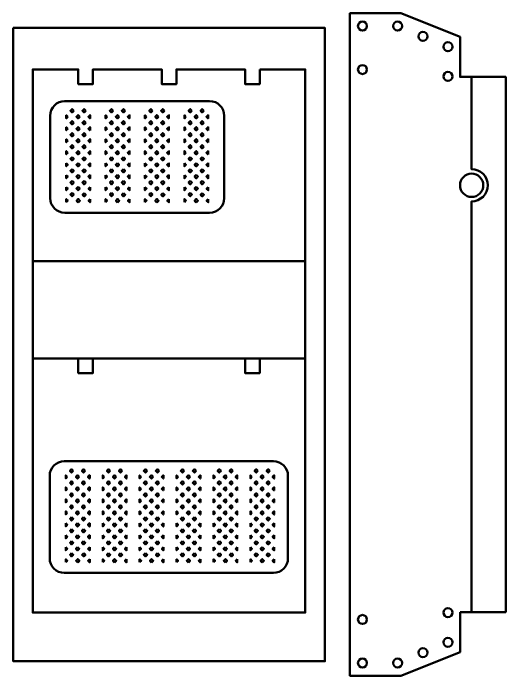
# Model space of a CAD drawing. Header units: inches. Extents: x 247 to 2765, y -1897 to -1110.
# Drawn here: x 1309.1 to 1410.2, y -1726.5 to -1590.4 of the extents above; entities that cross this region are included whole.
import ezdxf

# ---------------------------------------------------------------- set-up
doc = ezdxf.new("R2010")
doc.units = ezdxf.units.IN
doc.header["$MEASUREMENT"] = 0
doc.layers.add('Layer 1', color=7, linetype='Continuous')

# ---------------------------------------------------------------- blocks, each defined once
blk = doc.blocks.new('block 165')
at = {"layer": 'Layer 1', "color": 240, "lineweight": 50, "true_color": 0xec2227}
for points in [[(1380.81, -1592.06), (1381.33, -1592.06), (1381.74, -1592.47), (1381.74, -1592.98), (1381.74, -1593.49), (1381.33, -1593.91), (1380.81, -1593.91), (1380.3, -1593.91), (1379.89, -1593.49), (1379.89, -1592.98), (1379.89, -1592.47), (1380.3, -1592.06), (1380.81, -1592.06)], [(1388.02, -1592.06), (1388.53, -1592.06), (1388.94, -1592.47), (1388.94, -1592.98), (1388.94, -1593.49), (1388.53, -1593.91), (1388.02, -1593.91), (1387.5, -1593.91), (1387.09, -1593.49), (1387.09, -1592.98), (1387.09, -1592.47), (1387.5, -1592.06), (1388.02, -1592.06)], [(1393.23, -1594.18), (1393.74, -1594.18), (1394.15, -1594.6), (1394.15, -1595.11), (1394.15, -1595.62), (1393.74, -1596.03), (1393.23, -1596.03), (1392.72, -1596.03), (1392.3, -1595.62), (1392.3, -1595.11), (1392.3, -1594.6), (1392.72, -1594.18), (1393.23, -1594.18)], [(1398.37, -1596.31), (1398.88, -1596.31), (1399.3, -1596.72), (1399.3, -1597.23), (1399.3, -1597.74), (1398.88, -1598.16), (1398.37, -1598.16), (1397.86, -1598.16), (1397.44, -1597.74), (1397.44, -1597.23), (1397.44, -1596.72), (1397.86, -1596.31), (1398.37, -1596.31)], [(1380.81, -1600.99), (1381.33, -1600.99), (1381.74, -1601.4), (1381.74, -1601.91), (1381.74, -1602.42), (1381.33, -1602.84), (1380.81, -1602.84), (1380.3, -1602.84), (1379.89, -1602.42), (1379.89, -1601.91), (1379.89, -1601.4), (1380.3, -1600.99), (1380.81, -1600.99)], [(1398.37, -1602.41), (1398.88, -1602.41), (1399.3, -1602.83), (1399.3, -1603.34), (1399.3, -1603.85), (1398.88, -1604.26), (1398.37, -1604.26), (1397.86, -1604.26), (1397.44, -1603.85), (1397.44, -1603.34), (1397.44, -1602.83), (1397.86, -1602.41), (1398.37, -1602.41)]]:
    blk.add_open_spline(points, degree=3, knots=[0, 0, 0, 0, 1, 1, 1, 2, 2, 2, 3, 3, 3, 4, 4, 4, 4], dxfattribs=at)
blk = doc.blocks.new('block 166')
at = {"layer": 'Layer 1', "color": 240, "lineweight": 50, "true_color": 0xec2227}
for points in [[(1398.37, -1712.58), (1398.88, -1712.58), (1399.3, -1712.99), (1399.3, -1713.5), (1399.3, -1714.01), (1398.88, -1714.43), (1398.37, -1714.43), (1397.86, -1714.43), (1397.44, -1714.01), (1397.44, -1713.5), (1397.44, -1712.99), (1397.86, -1712.58), (1398.37, -1712.58)], [(1380.81, -1714), (1381.33, -1714), (1381.74, -1714.42), (1381.74, -1714.93), (1381.74, -1715.44), (1381.33, -1715.85), (1380.81, -1715.85), (1380.3, -1715.85), (1379.89, -1715.44), (1379.89, -1714.93), (1379.89, -1714.42), (1380.3, -1714), (1380.81, -1714)], [(1398.37, -1718.68), (1398.88, -1718.68), (1399.3, -1719.09), (1399.3, -1719.61), (1399.3, -1720.12), (1398.88, -1720.53), (1398.37, -1720.53), (1397.86, -1720.53), (1397.44, -1720.12), (1397.44, -1719.61), (1397.44, -1719.09), (1397.86, -1718.68), (1398.37, -1718.68)], [(1393.23, -1720.81), (1393.74, -1720.81), (1394.15, -1721.22), (1394.15, -1721.73), (1394.15, -1722.24), (1393.74, -1722.66), (1393.23, -1722.66), (1392.72, -1722.66), (1392.3, -1722.24), (1392.3, -1721.73), (1392.3, -1721.22), (1392.72, -1720.81), (1393.23, -1720.81)], [(1380.81, -1722.93), (1381.33, -1722.93), (1381.74, -1723.35), (1381.74, -1723.86), (1381.74, -1724.37), (1381.33, -1724.78), (1380.81, -1724.78), (1380.3, -1724.78), (1379.89, -1724.37), (1379.89, -1723.86), (1379.89, -1723.35), (1380.3, -1722.93), (1380.81, -1722.93)], [(1388.02, -1722.93), (1388.53, -1722.93), (1388.94, -1723.35), (1388.94, -1723.86), (1388.94, -1724.37), (1388.53, -1724.78), (1388.02, -1724.78), (1387.5, -1724.78), (1387.09, -1724.37), (1387.09, -1723.86), (1387.09, -1723.35), (1387.5, -1722.93), (1388.02, -1722.93)]]:
    blk.add_open_spline(points, degree=3, knots=[0, 0, 0, 0, 1, 1, 1, 2, 2, 2, 3, 3, 3, 4, 4, 4, 4], dxfattribs=at)
blk = doc.blocks.new('block 164')
at = {"layer": 'Layer 1'}
for name in ['block 165', 'block 166']:
    blk.add_blockref(name, (0, 0), dxfattribs=at)
blk = doc.blocks.new('block 163')
at = {"layer": 'Layer 1', "color": 18, "lineweight": 50, "true_color": 0x010101}
blk.add_lwpolyline([(1400.86, -1713.42), (1410.23, -1713.42), (1410.23, -1603.42), (1400.86, -1603.42), (1400.86, -1595.2), (1388.71, -1590.35), (1378.23, -1590.35), (1378.23, -1726.49), (1388.71, -1726.49), (1400.86, -1721.63), (1400.86, -1713.42)], dxfattribs=at)
blk.add_open_spline([(1403.23, -1603.42), (1403.23, -1603.42), (1403.23, -1622.4), (1403.23, -1622.4), (1405.06, -1622.4), (1406.54, -1623.88), (1406.54, -1625.71), (1406.54, -1627.53), (1405.06, -1629.01), (1403.23, -1629.01), (1403.23, -1629.01), (1403.23, -1713.42), (1403.23, -1713.42)], degree=3, knots=[0, 0, 0, 0, 1, 1, 1, 2, 2, 2, 3, 3, 3, 4, 4, 4, 4], dxfattribs=at)
at = {"layer": 'Layer 1', "color": 240, "lineweight": 50, "true_color": 0xec2227}
blk.add_open_spline([(1403.23, -1623.31), (1404.55, -1623.31), (1405.63, -1624.38), (1405.63, -1625.7), (1405.63, -1627.03), (1404.55, -1628.1), (1403.23, -1628.1), (1401.91, -1628.1), (1400.84, -1627.03), (1400.84, -1625.7), (1400.84, -1624.38), (1401.91, -1623.31), (1403.23, -1623.31)], degree=3, knots=[0, 0, 0, 0, 1, 1, 1, 2, 2, 2, 3, 3, 3, 4, 4, 4, 4], dxfattribs=at)
at = {"layer": 'Layer 1'}
blk.add_blockref('block 164', (0, 0), dxfattribs=at)
blk = doc.blocks.new('block 179')
at = {"layer": 'Layer 1', "color": 240, "lineweight": 50, "true_color": 0xec2227}
for points in [[(1313.1, -1641.3), (1313.1, -1661.29)], [(1369.07, -1641.3), (1369.07, -1661.29)]]:
    blk.add_lwpolyline(points, dxfattribs=at)
blk = doc.blocks.new('block 203')
at = {"layer": 'Layer 1', "color": 18, "lineweight": 50, "true_color": 0x010101}
for points in [[(1359.7, -1601.91), (1359.7, -1604.91), (1356.7, -1604.91), (1356.7, -1601.91), (1342.6, -1601.91), (1342.6, -1604.91), (1339.6, -1604.91), (1339.6, -1601.91), (1325.45, -1601.91), (1325.45, -1604.91), (1322.45, -1604.91), (1322.45, -1601.91), (1313.1, -1601.91), (1313.1, -1641.3), (1369.07, -1641.3), (1369.07, -1601.91), (1359.7, -1601.91)], [(1321.53, -1610.4), (1321.19, -1610.74), (1320.84, -1610.4), (1321.19, -1610.05), (1321.53, -1610.4)], [(1323.99, -1610.4), (1323.65, -1610.74), (1323.3, -1610.4), (1323.65, -1610.05), (1323.99, -1610.4)], [(1329.61, -1610.4), (1329.27, -1610.74), (1328.92, -1610.4), (1329.27, -1610.05), (1329.61, -1610.4)], [(1332.07, -1610.4), (1331.73, -1610.74), (1331.38, -1610.4), (1331.73, -1610.05), (1332.07, -1610.4)], [(1337.69, -1610.4), (1337.35, -1610.74), (1337.01, -1610.4), (1337.35, -1610.05), (1337.69, -1610.4)], [(1340.15, -1610.4), (1339.81, -1610.74), (1339.47, -1610.4), (1339.81, -1610.05), (1340.15, -1610.4)], [(1345.77, -1610.4), (1345.43, -1610.74), (1345.09, -1610.4), (1345.43, -1610.05), (1345.77, -1610.4)], [(1348.24, -1610.4), (1347.89, -1610.74), (1347.55, -1610.4), (1347.89, -1610.05), (1348.24, -1610.4)], [(1320.3, -1611.63), (1319.98, -1611.95), (1319.98, -1611.31), (1320.3, -1611.63)], [(1322.76, -1611.63), (1322.42, -1611.97), (1322.07, -1611.63), (1322.42, -1611.28), (1322.76, -1611.63)], [(1324.89, -1611.96), (1324.88, -1611.97), (1324.53, -1611.63), (1324.88, -1611.29), (1324.89, -1611.29), (1324.89, -1611.96)], [(1328.38, -1611.63), (1328.06, -1611.95), (1328.06, -1611.31), (1328.38, -1611.63)], [(1330.84, -1611.63), (1330.5, -1611.97), (1330.16, -1611.63), (1330.5, -1611.28), (1330.84, -1611.63)], [(1332.97, -1611.96), (1332.96, -1611.97), (1332.62, -1611.63), (1332.96, -1611.29), (1332.97, -1611.29), (1332.97, -1611.96)], [(1336.46, -1611.63), (1336.14, -1611.95), (1336.14, -1611.31), (1336.46, -1611.63)], [(1338.92, -1611.63), (1338.58, -1611.97), (1338.24, -1611.63), (1338.58, -1611.28), (1338.92, -1611.63)], [(1341.05, -1611.96), (1341.04, -1611.97), (1340.7, -1611.63), (1341.04, -1611.29), (1341.05, -1611.29), (1341.05, -1611.96)], [(1344.54, -1611.63), (1344.23, -1611.95), (1344.23, -1611.31), (1344.54, -1611.63)], [(1347, -1611.63), (1346.66, -1611.97), (1346.32, -1611.63), (1346.66, -1611.28), (1347, -1611.63)], [(1349.13, -1611.96), (1349.12, -1611.97), (1348.78, -1611.63), (1349.12, -1611.29), (1349.13, -1611.29), (1349.13, -1611.96)], [(1321.53, -1612.86), (1321.19, -1613.2), (1320.84, -1612.86), (1321.19, -1612.52), (1321.53, -1612.86)], [(1323.99, -1612.86), (1323.65, -1613.2), (1323.3, -1612.86), (1323.65, -1612.52), (1323.99, -1612.86)], [(1329.61, -1612.86), (1329.27, -1613.2), (1328.92, -1612.86), (1329.27, -1612.52), (1329.61, -1612.86)], [(1332.07, -1612.86), (1331.73, -1613.2), (1331.39, -1612.86), (1331.73, -1612.52), (1332.07, -1612.86)], [(1337.69, -1612.86), (1337.35, -1613.2), (1337.01, -1612.86), (1337.35, -1612.52), (1337.69, -1612.86)], [(1340.15, -1612.86), (1339.81, -1613.2), (1339.47, -1612.86), (1339.81, -1612.52), (1340.15, -1612.86)], [(1345.77, -1612.86), (1345.43, -1613.2), (1345.09, -1612.86), (1345.43, -1612.52), (1345.77, -1612.86)], [(1348.24, -1612.86), (1347.89, -1613.2), (1347.55, -1612.86), (1347.89, -1612.52), (1348.24, -1612.86)], [(1320.3, -1614.09), (1319.98, -1614.41), (1319.98, -1613.77), (1320.3, -1614.09)], [(1322.76, -1614.09), (1322.42, -1614.43), (1322.07, -1614.09), (1322.42, -1613.75), (1322.76, -1614.09)], [(1324.89, -1614.43), (1324.88, -1614.43), (1324.53, -1614.09), (1324.88, -1613.75), (1324.89, -1613.75), (1324.89, -1614.43)], [(1328.38, -1614.09), (1328.06, -1614.41), (1328.06, -1613.77), (1328.38, -1614.09)], [(1330.84, -1614.09), (1330.5, -1614.43), (1330.16, -1614.09), (1330.5, -1613.75), (1330.84, -1614.09)], [(1332.97, -1614.43), (1332.96, -1614.43), (1332.62, -1614.09), (1332.96, -1613.75), (1332.97, -1613.75), (1332.97, -1614.43)], [(1336.46, -1614.09), (1336.14, -1614.41), (1336.14, -1613.77), (1336.46, -1614.09)], [(1338.92, -1614.09), (1338.58, -1614.43), (1338.24, -1614.09), (1338.58, -1613.75), (1338.92, -1614.09)], [(1341.05, -1614.43), (1341.04, -1614.43), (1340.7, -1614.09), (1341.04, -1613.75), (1341.05, -1613.75), (1341.05, -1614.43)], [(1344.54, -1614.09), (1344.23, -1614.41), (1344.23, -1613.77), (1344.54, -1614.09)], [(1347, -1614.09), (1346.66, -1614.43), (1346.32, -1614.09), (1346.66, -1613.75), (1347, -1614.09)], [(1349.13, -1614.43), (1349.12, -1614.43), (1348.78, -1614.09), (1349.12, -1613.75), (1349.13, -1613.75), (1349.13, -1614.43)], [(1321.53, -1615.32), (1321.19, -1615.66), (1320.84, -1615.32), (1321.19, -1614.98), (1321.53, -1615.32)], [(1323.99, -1615.32), (1323.65, -1615.66), (1323.3, -1615.32), (1323.65, -1614.98), (1323.99, -1615.32)], [(1329.61, -1615.32), (1329.27, -1615.66), (1328.92, -1615.32), (1329.27, -1614.98), (1329.61, -1615.32)], [(1332.07, -1615.32), (1331.73, -1615.66), (1331.39, -1615.32), (1331.73, -1614.98), (1332.07, -1615.32)], [(1337.69, -1615.32), (1337.35, -1615.66), (1337.01, -1615.32), (1337.35, -1614.98), (1337.69, -1615.32)], [(1340.15, -1615.32), (1339.81, -1615.66), (1339.47, -1615.32), (1339.81, -1614.98), (1340.15, -1615.32)], [(1345.77, -1615.32), (1345.43, -1615.66), (1345.09, -1615.32), (1345.43, -1614.98), (1345.77, -1615.32)], [(1348.24, -1615.32), (1347.89, -1615.66), (1347.55, -1615.32), (1347.89, -1614.98), (1348.24, -1615.32)], [(1320.3, -1616.55), (1319.98, -1616.87), (1319.98, -1616.23), (1320.3, -1616.55)], [(1322.76, -1616.55), (1322.42, -1616.89), (1322.07, -1616.55), (1322.42, -1616.21), (1322.76, -1616.55)], [(1324.89, -1616.89), (1324.88, -1616.89), (1324.53, -1616.55), (1324.88, -1616.21), (1324.89, -1616.21), (1324.89, -1616.89)], [(1328.38, -1616.55), (1328.06, -1616.87), (1328.06, -1616.23), (1328.38, -1616.55)], [(1330.84, -1616.55), (1330.5, -1616.89), (1330.16, -1616.55), (1330.5, -1616.21), (1330.84, -1616.55)], [(1332.97, -1616.89), (1332.96, -1616.89), (1332.62, -1616.55), (1332.96, -1616.21), (1332.97, -1616.21), (1332.97, -1616.89)], [(1336.46, -1616.55), (1336.14, -1616.87), (1336.14, -1616.23), (1336.46, -1616.55)], [(1338.92, -1616.55), (1338.58, -1616.89), (1338.24, -1616.55), (1338.58, -1616.21), (1338.92, -1616.55)], [(1341.05, -1616.89), (1341.04, -1616.89), (1340.7, -1616.55), (1341.04, -1616.21), (1341.05, -1616.21), (1341.05, -1616.89)], [(1344.54, -1616.55), (1344.23, -1616.87), (1344.23, -1616.23), (1344.54, -1616.55)], [(1347, -1616.55), (1346.66, -1616.89), (1346.32, -1616.55), (1346.66, -1616.21), (1347, -1616.55)], [(1349.13, -1616.89), (1349.12, -1616.89), (1348.78, -1616.55), (1349.12, -1616.21), (1349.13, -1616.21), (1349.13, -1616.89)], [(1321.53, -1617.78), (1321.19, -1618.12), (1320.84, -1617.78), (1321.19, -1617.44), (1321.53, -1617.78)], [(1323.99, -1617.78), (1323.65, -1618.12), (1323.3, -1617.78), (1323.65, -1617.44), (1323.99, -1617.78)], [(1329.61, -1617.78), (1329.27, -1618.12), (1328.92, -1617.78), (1329.27, -1617.44), (1329.61, -1617.78)], [(1332.07, -1617.78), (1331.73, -1618.12), (1331.39, -1617.78), (1331.73, -1617.44), (1332.07, -1617.78)], [(1337.69, -1617.78), (1337.35, -1618.12), (1337.01, -1617.78), (1337.35, -1617.44), (1337.69, -1617.78)], [(1340.15, -1617.78), (1339.81, -1618.12), (1339.47, -1617.78), (1339.81, -1617.44), (1340.15, -1617.78)], [(1345.77, -1617.78), (1345.43, -1618.12), (1345.09, -1617.78), (1345.43, -1617.44), (1345.77, -1617.78)], [(1348.24, -1617.78), (1347.89, -1618.12), (1347.55, -1617.78), (1347.89, -1617.44), (1348.24, -1617.78)], [(1320.3, -1619.01), (1319.98, -1619.33), (1319.98, -1618.69), (1320.3, -1619.01)], [(1321.19, -1619.9), (1321.53, -1620.24), (1321.19, -1620.58), (1320.84, -1620.24), (1321.19, -1619.9)], [(1322.76, -1619.01), (1322.42, -1619.35), (1322.07, -1619.01), (1322.42, -1618.67), (1322.76, -1619.01)], [(1323.65, -1619.9), (1323.99, -1620.24), (1323.65, -1620.58), (1323.31, -1620.24), (1323.65, -1619.9)], [(1324.89, -1619.35), (1324.88, -1619.35), (1324.53, -1619.01), (1324.88, -1618.67), (1324.89, -1618.67), (1324.89, -1619.35)], [(1328.38, -1619.01), (1328.06, -1619.33), (1328.06, -1618.69), (1328.38, -1619.01)], [(1329.27, -1619.9), (1329.61, -1620.24), (1329.27, -1620.58), (1328.93, -1620.24), (1329.27, -1619.9)], [(1330.84, -1619.01), (1330.5, -1619.35), (1330.16, -1619.01), (1330.5, -1618.67), (1330.84, -1619.01)], [(1331.73, -1619.9), (1332.07, -1620.24), (1331.73, -1620.58), (1331.39, -1620.24), (1331.73, -1619.9)], [(1332.97, -1619.35), (1332.96, -1619.35), (1332.62, -1619.01), (1332.96, -1618.67), (1332.97, -1618.67), (1332.97, -1619.35)], [(1336.46, -1619.01), (1336.14, -1619.33), (1336.14, -1618.69), (1336.46, -1619.01)], [(1337.35, -1619.9), (1337.69, -1620.24), (1337.35, -1620.58), (1337.01, -1620.24), (1337.35, -1619.9)], [(1338.92, -1619.01), (1338.58, -1619.35), (1338.24, -1619.01), (1338.58, -1618.67), (1338.92, -1619.01)], [(1339.81, -1619.9), (1340.15, -1620.24), (1339.81, -1620.58), (1339.47, -1620.24), (1339.81, -1619.9)], [(1341.05, -1619.35), (1341.04, -1619.35), (1340.7, -1619.01), (1341.04, -1618.67), (1341.05, -1618.67), (1341.05, -1619.35)], [(1344.54, -1619.01), (1344.23, -1619.33), (1344.23, -1618.69), (1344.54, -1619.01)], [(1345.43, -1619.9), (1345.77, -1620.24), (1345.43, -1620.58), (1345.09, -1620.24), (1345.43, -1619.9)], [(1347, -1619.01), (1346.66, -1619.35), (1346.32, -1619.01), (1346.66, -1618.67), (1347, -1619.01)], [(1347.89, -1619.9), (1348.24, -1620.24), (1347.89, -1620.58), (1347.55, -1620.24), (1347.89, -1619.9)], [(1349.13, -1619.35), (1349.12, -1619.35), (1348.78, -1619.01), (1349.12, -1618.67), (1349.13, -1618.67), (1349.13, -1619.35)], [(1319.98, -1621.15), (1320.3, -1621.47), (1319.98, -1621.79), (1319.98, -1621.15)], [(1322.42, -1621.13), (1322.76, -1621.47), (1322.42, -1621.82), (1322.07, -1621.47), (1322.42, -1621.13)], [(1324.88, -1621.13), (1324.89, -1621.14), (1324.89, -1621.81), (1324.88, -1621.82), (1324.53, -1621.47), (1324.88, -1621.13)], [(1328.06, -1621.15), (1328.38, -1621.47), (1328.06, -1621.79), (1328.06, -1621.15)], [(1330.5, -1621.13), (1330.84, -1621.47), (1330.5, -1621.82), (1330.16, -1621.47), (1330.5, -1621.13)], [(1332.96, -1621.13), (1332.97, -1621.14), (1332.97, -1621.81), (1332.96, -1621.82), (1332.62, -1621.47), (1332.96, -1621.13)], [(1336.14, -1621.15), (1336.46, -1621.47), (1336.14, -1621.79), (1336.14, -1621.15)], [(1338.58, -1621.13), (1338.92, -1621.47), (1338.58, -1621.82), (1338.24, -1621.47), (1338.58, -1621.13)], [(1341.04, -1621.13), (1341.05, -1621.14), (1341.05, -1621.81), (1341.04, -1621.82), (1340.7, -1621.47), (1341.04, -1621.13)], [(1344.23, -1621.15), (1344.54, -1621.47), (1344.23, -1621.79), (1344.23, -1621.15)], [(1346.66, -1621.13), (1347.01, -1621.47), (1346.66, -1621.82), (1346.32, -1621.47), (1346.66, -1621.13)], [(1349.12, -1621.13), (1349.13, -1621.14), (1349.13, -1621.81), (1349.12, -1621.82), (1348.78, -1621.47), (1349.12, -1621.13)], [(1321.19, -1622.36), (1321.53, -1622.7), (1321.19, -1623.05), (1320.84, -1622.7), (1321.19, -1622.36)], [(1323.65, -1622.36), (1323.99, -1622.7), (1323.65, -1623.05), (1323.31, -1622.7), (1323.65, -1622.36)], [(1329.27, -1622.36), (1329.61, -1622.7), (1329.27, -1623.05), (1328.93, -1622.7), (1329.27, -1622.36)], [(1331.73, -1622.36), (1332.07, -1622.7), (1331.73, -1623.05), (1331.39, -1622.7), (1331.73, -1622.36)], [(1337.35, -1622.36), (1337.69, -1622.7), (1337.35, -1623.05), (1337.01, -1622.7), (1337.35, -1622.36)], [(1339.81, -1622.36), (1340.15, -1622.7), (1339.81, -1623.05), (1339.47, -1622.7), (1339.81, -1622.36)], [(1345.43, -1622.36), (1345.77, -1622.7), (1345.43, -1623.05), (1345.09, -1622.7), (1345.43, -1622.36)], [(1347.89, -1622.36), (1348.24, -1622.7), (1347.89, -1623.05), (1347.55, -1622.7), (1347.89, -1622.36)], [(1319.98, -1623.61), (1320.3, -1623.93), (1319.98, -1624.25), (1319.98, -1623.61)], [(1322.42, -1623.59), (1322.76, -1623.93), (1322.42, -1624.28), (1322.07, -1623.93), (1322.42, -1623.59)], [(1324.88, -1623.59), (1324.89, -1623.6), (1324.89, -1624.27), (1324.88, -1624.28), (1324.53, -1623.93), (1324.88, -1623.59)], [(1328.06, -1623.61), (1328.38, -1623.93), (1328.06, -1624.25), (1328.06, -1623.61)], [(1330.5, -1623.59), (1330.84, -1623.93), (1330.5, -1624.28), (1330.16, -1623.93), (1330.5, -1623.59)], [(1332.96, -1623.59), (1332.97, -1623.6), (1332.97, -1624.27), (1332.96, -1624.28), (1332.62, -1623.93), (1332.96, -1623.59)], [(1336.14, -1623.61), (1336.46, -1623.93), (1336.14, -1624.25), (1336.14, -1623.61)], [(1338.58, -1623.59), (1338.92, -1623.93), (1338.58, -1624.28), (1338.24, -1623.93), (1338.58, -1623.59)], [(1341.04, -1623.59), (1341.05, -1623.6), (1341.05, -1624.27), (1341.04, -1624.28), (1340.7, -1623.93), (1341.04, -1623.59)], [(1344.23, -1623.61), (1344.54, -1623.93), (1344.23, -1624.25), (1344.23, -1623.61)], [(1346.66, -1623.59), (1347.01, -1623.93), (1346.66, -1624.28), (1346.32, -1623.93), (1346.66, -1623.59)], [(1349.12, -1623.59), (1349.13, -1623.6), (1349.13, -1624.27), (1349.12, -1624.28), (1348.78, -1623.93), (1349.12, -1623.59)], [(1321.19, -1624.82), (1321.53, -1625.16), (1321.19, -1625.51), (1320.84, -1625.16), (1321.19, -1624.82)], [(1323.65, -1624.82), (1323.99, -1625.16), (1323.65, -1625.51), (1323.31, -1625.16), (1323.65, -1624.82)], [(1329.27, -1624.82), (1329.61, -1625.16), (1329.27, -1625.51), (1328.93, -1625.16), (1329.27, -1624.82)], [(1331.73, -1624.82), (1332.07, -1625.16), (1331.73, -1625.51), (1331.39, -1625.16), (1331.73, -1624.82)], [(1337.35, -1624.82), (1337.69, -1625.16), (1337.35, -1625.51), (1337.01, -1625.16), (1337.35, -1624.82)], [(1339.81, -1624.82), (1340.15, -1625.16), (1339.81, -1625.51), (1339.47, -1625.16), (1339.81, -1624.82)], [(1345.43, -1624.82), (1345.78, -1625.16), (1345.43, -1625.51), (1345.09, -1625.16), (1345.43, -1624.82)], [(1347.89, -1624.82), (1348.24, -1625.16), (1347.89, -1625.51), (1347.55, -1625.16), (1347.89, -1624.82)], [(1319.98, -1626.07), (1320.3, -1626.39), (1319.98, -1626.71), (1319.98, -1626.07)], [(1322.42, -1626.05), (1322.76, -1626.39), (1322.42, -1626.74), (1322.07, -1626.39), (1322.42, -1626.05)], [(1324.89, -1626.07), (1324.89, -1626.74), (1324.55, -1626.41), (1324.89, -1626.07)], [(1328.06, -1626.07), (1328.38, -1626.39), (1328.06, -1626.71), (1328.06, -1626.07)], [(1330.5, -1626.05), (1330.84, -1626.39), (1330.5, -1626.74), (1330.16, -1626.39), (1330.5, -1626.05)], [(1332.97, -1626.07), (1332.97, -1626.74), (1332.63, -1626.41), (1332.97, -1626.07)], [(1336.14, -1626.07), (1336.46, -1626.39), (1336.14, -1626.71), (1336.14, -1626.07)], [(1338.58, -1626.05), (1338.92, -1626.39), (1338.58, -1626.74), (1338.24, -1626.39), (1338.58, -1626.05)], [(1341.05, -1626.07), (1341.05, -1626.74), (1340.71, -1626.41), (1341.05, -1626.07)], [(1344.23, -1626.07), (1344.54, -1626.39), (1344.23, -1626.71), (1344.23, -1626.07)], [(1346.66, -1626.05), (1347.01, -1626.39), (1346.66, -1626.74), (1346.32, -1626.39), (1346.66, -1626.05)], [(1349.13, -1626.07), (1349.13, -1626.74), (1348.79, -1626.41), (1349.13, -1626.07)], [(1321.19, -1627.28), (1321.53, -1627.62), (1321.19, -1627.97), (1320.84, -1627.62), (1321.19, -1627.28)], [(1323.66, -1627.29), (1324, -1627.64), (1323.66, -1627.98), (1323.32, -1627.64), (1323.66, -1627.29)], [(1329.27, -1627.28), (1329.61, -1627.62), (1329.27, -1627.97), (1328.93, -1627.62), (1329.27, -1627.28)], [(1331.74, -1627.29), (1332.09, -1627.64), (1331.74, -1627.98), (1331.4, -1627.64), (1331.74, -1627.29)], [(1337.35, -1627.28), (1337.69, -1627.62), (1337.35, -1627.97), (1337.01, -1627.62), (1337.35, -1627.28)], [(1339.82, -1627.29), (1340.17, -1627.64), (1339.82, -1627.98), (1339.48, -1627.64), (1339.82, -1627.29)], [(1345.43, -1627.28), (1345.78, -1627.62), (1345.43, -1627.97), (1345.09, -1627.62), (1345.43, -1627.28)], [(1347.9, -1627.29), (1348.25, -1627.64), (1347.9, -1627.98), (1347.56, -1627.64), (1347.9, -1627.29)], [(1319.98, -1629.17), (1319.98, -1628.53), (1320.3, -1628.85), (1319.98, -1629.17)], [(1322.43, -1629.21), (1322.09, -1628.87), (1322.43, -1628.52), (1322.77, -1628.87), (1322.43, -1629.21)], [(1324.89, -1628.53), (1324.89, -1629.2), (1324.55, -1628.87), (1324.89, -1628.53)], [(1328.06, -1629.17), (1328.06, -1628.53), (1328.38, -1628.85), (1328.06, -1629.17)], [(1330.51, -1629.21), (1330.17, -1628.87), (1330.51, -1628.52), (1330.85, -1628.87), (1330.51, -1629.21)], [(1332.97, -1628.53), (1332.97, -1629.2), (1332.63, -1628.87), (1332.97, -1628.53)], [(1336.14, -1629.17), (1336.14, -1628.53), (1336.46, -1628.85), (1336.14, -1629.17)], [(1338.59, -1629.21), (1338.25, -1628.87), (1338.59, -1628.52), (1338.94, -1628.87), (1338.59, -1629.21)], [(1341.05, -1628.53), (1341.05, -1629.2), (1340.71, -1628.87), (1341.05, -1628.53)], [(1344.23, -1629.17), (1344.23, -1628.53), (1344.54, -1628.85), (1344.23, -1629.17)], [(1346.68, -1629.21), (1346.33, -1628.87), (1346.68, -1628.52), (1347.02, -1628.87), (1346.68, -1629.21)], [(1349.13, -1628.53), (1349.13, -1629.2), (1348.79, -1628.87), (1349.13, -1628.53)]]:
    blk.add_lwpolyline(points, dxfattribs=at)
blk.add_open_spline([(1349.43, -1608.41), (1349.43, -1608.41), (1319.68, -1608.41), (1319.68, -1608.41), (1318.02, -1608.41), (1316.68, -1609.76), (1316.68, -1611.41), (1316.68, -1611.41), (1316.68, -1628.34), (1316.68, -1628.34), (1316.68, -1630), (1318.02, -1631.34), (1319.68, -1631.34), (1319.68, -1631.34), (1349.43, -1631.34), (1349.43, -1631.34), (1351.09, -1631.34), (1352.43, -1630), (1352.43, -1628.34), (1352.43, -1628.34), (1352.43, -1611.41), (1352.43, -1611.41), (1352.43, -1609.76), (1351.09, -1608.41), (1349.43, -1608.41)], degree=3, knots=[0, 0, 0, 0, 1, 1, 1, 2, 2, 2, 3, 3, 3, 4, 4, 4, 5, 5, 5, 6, 6, 6, 7, 7, 7, 8, 8, 8, 8], dxfattribs=at)
blk = doc.blocks.new('block 204')
at = {"layer": 'Layer 1', "color": 18, "lineweight": 50, "true_color": 0x010101}
for points in [[(1359.7, -1661.29), (1359.7, -1664.29), (1356.7, -1664.29), (1356.7, -1661.29), (1325.45, -1661.29), (1325.45, -1664.29), (1322.45, -1664.29), (1322.45, -1661.29), (1313.1, -1661.29), (1313.1, -1713.5), (1369.07, -1713.5), (1369.07, -1661.29), (1359.7, -1661.29)], [(1320.2, -1685.63), (1319.88, -1685.95), (1319.88, -1685.31), (1320.2, -1685.63)], [(1321.43, -1684.4), (1321.09, -1684.74), (1320.74, -1684.4), (1321.09, -1684.06), (1321.43, -1684.4)], [(1322.66, -1685.63), (1322.32, -1685.97), (1321.98, -1685.63), (1322.32, -1685.29), (1322.66, -1685.63)], [(1323.89, -1684.4), (1323.55, -1684.74), (1323.21, -1684.4), (1323.55, -1684.06), (1323.89, -1684.4)], [(1324.79, -1685.96), (1324.78, -1685.97), (1324.44, -1685.63), (1324.78, -1685.29), (1324.79, -1685.29), (1324.79, -1685.96)], [(1327.78, -1685.63), (1327.47, -1685.95), (1327.47, -1685.31), (1327.78, -1685.63)], [(1329.01, -1684.4), (1328.67, -1684.74), (1328.33, -1684.4), (1328.67, -1684.06), (1329.01, -1684.4)], [(1330.24, -1685.63), (1329.9, -1685.97), (1329.56, -1685.63), (1329.9, -1685.29), (1330.24, -1685.63)], [(1331.47, -1684.4), (1331.13, -1684.74), (1330.79, -1684.4), (1331.13, -1684.06), (1331.47, -1684.4)], [(1332.37, -1685.96), (1332.36, -1685.97), (1332.02, -1685.63), (1332.36, -1685.29), (1332.37, -1685.29), (1332.37, -1685.96)], [(1335.36, -1685.63), (1335.05, -1685.95), (1335.05, -1685.31), (1335.36, -1685.63)], [(1336.59, -1684.4), (1336.25, -1684.74), (1335.91, -1684.4), (1336.25, -1684.06), (1336.59, -1684.4)], [(1337.83, -1685.63), (1337.48, -1685.97), (1337.14, -1685.63), (1337.48, -1685.29), (1337.83, -1685.63)], [(1339.06, -1684.4), (1338.71, -1684.74), (1338.37, -1684.4), (1338.71, -1684.06), (1339.06, -1684.4)], [(1339.95, -1685.96), (1339.94, -1685.97), (1339.6, -1685.63), (1339.94, -1685.29), (1339.95, -1685.29), (1339.95, -1685.96)], [(1342.95, -1685.63), (1342.63, -1685.95), (1342.63, -1685.31), (1342.95, -1685.63)], [(1344.18, -1684.4), (1343.83, -1684.74), (1343.49, -1684.4), (1343.83, -1684.06), (1344.18, -1684.4)], [(1345.41, -1685.63), (1345.06, -1685.97), (1344.72, -1685.63), (1345.06, -1685.29), (1345.41, -1685.63)], [(1346.64, -1684.4), (1346.29, -1684.74), (1345.95, -1684.4), (1346.29, -1684.06), (1346.64, -1684.4)], [(1347.53, -1685.96), (1347.52, -1685.97), (1347.18, -1685.63), (1347.52, -1685.29), (1347.53, -1685.29), (1347.53, -1685.96)], [(1350.53, -1685.63), (1350.21, -1685.95), (1350.21, -1685.31), (1350.53, -1685.63)], [(1351.76, -1684.4), (1351.41, -1684.74), (1351.07, -1684.4), (1351.41, -1684.06), (1351.76, -1684.4)], [(1352.99, -1685.63), (1352.65, -1685.97), (1352.3, -1685.63), (1352.65, -1685.29), (1352.99, -1685.63)], [(1354.22, -1684.4), (1353.88, -1684.74), (1353.53, -1684.4), (1353.88, -1684.06), (1354.22, -1684.4)], [(1355.11, -1685.96), (1355.11, -1685.97), (1354.76, -1685.63), (1355.11, -1685.29), (1355.11, -1685.29), (1355.11, -1685.96)], [(1358.11, -1685.63), (1357.79, -1685.95), (1357.79, -1685.31), (1358.11, -1685.63)], [(1359.34, -1684.4), (1359, -1684.74), (1358.65, -1684.4), (1359, -1684.06), (1359.34, -1684.4)], [(1360.57, -1685.63), (1360.23, -1685.97), (1359.88, -1685.63), (1360.23, -1685.29), (1360.57, -1685.63)], [(1361.8, -1684.4), (1361.46, -1684.74), (1361.11, -1684.4), (1361.46, -1684.06), (1361.8, -1684.4)], [(1362.7, -1685.96), (1362.69, -1685.97), (1362.34, -1685.63), (1362.69, -1685.29), (1362.7, -1685.29), (1362.7, -1685.96)], [(1321.43, -1686.86), (1321.09, -1687.2), (1320.75, -1686.86), (1321.09, -1686.52), (1321.43, -1686.86)], [(1323.89, -1686.86), (1323.55, -1687.2), (1323.21, -1686.86), (1323.55, -1686.52), (1323.89, -1686.86)], [(1329.01, -1686.86), (1328.67, -1687.2), (1328.33, -1686.86), (1328.67, -1686.52), (1329.01, -1686.86)], [(1331.47, -1686.86), (1331.13, -1687.2), (1330.79, -1686.86), (1331.13, -1686.52), (1331.47, -1686.86)], [(1336.6, -1686.86), (1336.25, -1687.2), (1335.91, -1686.86), (1336.25, -1686.52), (1336.6, -1686.86)], [(1339.06, -1686.86), (1338.71, -1687.2), (1338.37, -1686.86), (1338.71, -1686.52), (1339.06, -1686.86)], [(1344.18, -1686.86), (1343.83, -1687.2), (1343.49, -1686.86), (1343.83, -1686.52), (1344.18, -1686.86)], [(1346.64, -1686.86), (1346.29, -1687.2), (1345.95, -1686.86), (1346.29, -1686.52), (1346.64, -1686.86)], [(1351.76, -1686.86), (1351.41, -1687.2), (1351.07, -1686.86), (1351.41, -1686.52), (1351.76, -1686.86)], [(1354.22, -1686.86), (1353.88, -1687.2), (1353.53, -1686.86), (1353.88, -1686.52), (1354.22, -1686.86)], [(1359.34, -1686.86), (1359, -1687.2), (1358.65, -1686.86), (1359, -1686.52), (1359.34, -1686.86)], [(1361.8, -1686.86), (1361.46, -1687.2), (1361.11, -1686.86), (1361.46, -1686.52), (1361.8, -1686.86)], [(1320.2, -1688.09), (1319.88, -1688.41), (1319.88, -1687.77), (1320.2, -1688.09)], [(1322.66, -1688.09), (1322.32, -1688.43), (1321.98, -1688.09), (1322.32, -1687.75), (1322.66, -1688.09)], [(1324.79, -1688.43), (1324.78, -1688.43), (1324.44, -1688.09), (1324.78, -1687.75), (1324.79, -1687.75), (1324.79, -1688.43)], [(1327.78, -1688.09), (1327.47, -1688.41), (1327.47, -1687.77), (1327.78, -1688.09)], [(1330.24, -1688.09), (1329.9, -1688.43), (1329.56, -1688.09), (1329.9, -1687.75), (1330.24, -1688.09)], [(1332.37, -1688.43), (1332.36, -1688.43), (1332.02, -1688.09), (1332.36, -1687.75), (1332.37, -1687.75), (1332.37, -1688.43)], [(1335.36, -1688.09), (1335.05, -1688.41), (1335.05, -1687.77), (1335.36, -1688.09)], [(1337.83, -1688.09), (1337.48, -1688.43), (1337.14, -1688.09), (1337.48, -1687.75), (1337.83, -1688.09)], [(1339.95, -1688.43), (1339.94, -1688.43), (1339.6, -1688.09), (1339.94, -1687.75), (1339.95, -1687.75), (1339.95, -1688.43)], [(1342.95, -1688.09), (1342.63, -1688.41), (1342.63, -1687.77), (1342.95, -1688.09)], [(1345.41, -1688.09), (1345.06, -1688.43), (1344.72, -1688.09), (1345.06, -1687.75), (1345.41, -1688.09)], [(1347.53, -1688.43), (1347.52, -1688.43), (1347.18, -1688.09), (1347.52, -1687.75), (1347.53, -1687.75), (1347.53, -1688.43)], [(1350.53, -1688.09), (1350.21, -1688.41), (1350.21, -1687.77), (1350.53, -1688.09)], [(1352.99, -1688.09), (1352.65, -1688.43), (1352.3, -1688.09), (1352.65, -1687.75), (1352.99, -1688.09)], [(1355.11, -1688.43), (1355.11, -1688.43), (1354.76, -1688.09), (1355.11, -1687.75), (1355.11, -1687.75), (1355.11, -1688.43)], [(1358.11, -1688.09), (1357.79, -1688.41), (1357.79, -1687.77), (1358.11, -1688.09)], [(1360.57, -1688.09), (1360.23, -1688.43), (1359.88, -1688.09), (1360.23, -1687.75), (1360.57, -1688.09)], [(1362.7, -1688.43), (1362.69, -1688.43), (1362.34, -1688.09), (1362.69, -1687.75), (1362.7, -1687.75), (1362.7, -1688.43)], [(1321.43, -1689.32), (1321.09, -1689.66), (1320.75, -1689.32), (1321.09, -1688.98), (1321.43, -1689.32)], [(1323.89, -1689.32), (1323.55, -1689.66), (1323.21, -1689.32), (1323.55, -1688.98), (1323.89, -1689.32)], [(1329.01, -1689.32), (1328.67, -1689.66), (1328.33, -1689.32), (1328.67, -1688.98), (1329.01, -1689.32)], [(1331.47, -1689.32), (1331.13, -1689.66), (1330.79, -1689.32), (1331.13, -1688.98), (1331.47, -1689.32)], [(1336.6, -1689.32), (1336.25, -1689.66), (1335.91, -1689.32), (1336.25, -1688.98), (1336.6, -1689.32)], [(1339.06, -1689.32), (1338.71, -1689.66), (1338.37, -1689.32), (1338.71, -1688.98), (1339.06, -1689.32)], [(1344.18, -1689.32), (1343.83, -1689.66), (1343.49, -1689.32), (1343.83, -1688.98), (1344.18, -1689.32)], [(1346.64, -1689.32), (1346.29, -1689.66), (1345.95, -1689.32), (1346.29, -1688.98), (1346.64, -1689.32)], [(1351.76, -1689.32), (1351.42, -1689.66), (1351.07, -1689.32), (1351.42, -1688.98), (1351.76, -1689.32)], [(1354.22, -1689.32), (1353.88, -1689.66), (1353.53, -1689.32), (1353.88, -1688.98), (1354.22, -1689.32)], [(1359.34, -1689.32), (1359, -1689.66), (1358.65, -1689.32), (1359, -1688.98), (1359.34, -1689.32)], [(1361.8, -1689.32), (1361.46, -1689.66), (1361.11, -1689.32), (1361.46, -1688.98), (1361.8, -1689.32)], [(1320.2, -1690.55), (1319.88, -1690.87), (1319.88, -1690.23), (1320.2, -1690.55)], [(1322.66, -1690.55), (1322.32, -1690.89), (1321.98, -1690.55), (1322.32, -1690.21), (1322.66, -1690.55)], [(1324.79, -1690.89), (1324.78, -1690.89), (1324.44, -1690.55), (1324.78, -1690.21), (1324.79, -1690.22), (1324.79, -1690.89)], [(1327.78, -1690.55), (1327.47, -1690.87), (1327.47, -1690.23), (1327.78, -1690.55)], [(1330.24, -1690.55), (1329.9, -1690.89), (1329.56, -1690.55), (1329.9, -1690.21), (1330.24, -1690.55)], [(1332.37, -1690.89), (1332.36, -1690.89), (1332.02, -1690.55), (1332.36, -1690.21), (1332.37, -1690.22), (1332.37, -1690.89)], [(1335.36, -1690.55), (1335.05, -1690.87), (1335.05, -1690.23), (1335.36, -1690.55)], [(1337.83, -1690.55), (1337.48, -1690.89), (1337.14, -1690.55), (1337.48, -1690.21), (1337.83, -1690.55)], [(1339.95, -1690.89), (1339.94, -1690.89), (1339.6, -1690.55), (1339.94, -1690.21), (1339.95, -1690.22), (1339.95, -1690.89)], [(1342.95, -1690.55), (1342.63, -1690.87), (1342.63, -1690.23), (1342.95, -1690.55)], [(1345.41, -1690.55), (1345.06, -1690.89), (1344.72, -1690.55), (1345.06, -1690.21), (1345.41, -1690.55)], [(1347.53, -1690.89), (1347.52, -1690.89), (1347.18, -1690.55), (1347.52, -1690.21), (1347.53, -1690.22), (1347.53, -1690.89)], [(1350.53, -1690.55), (1350.21, -1690.87), (1350.21, -1690.23), (1350.53, -1690.55)], [(1352.99, -1690.55), (1352.65, -1690.89), (1352.3, -1690.55), (1352.65, -1690.21), (1352.99, -1690.55)], [(1355.11, -1690.89), (1355.11, -1690.89), (1354.76, -1690.55), (1355.11, -1690.21), (1355.11, -1690.22), (1355.11, -1690.89)], [(1358.11, -1690.55), (1357.79, -1690.87), (1357.79, -1690.23), (1358.11, -1690.55)], [(1360.57, -1690.55), (1360.23, -1690.89), (1359.88, -1690.55), (1360.23, -1690.21), (1360.57, -1690.55)], [(1362.7, -1690.89), (1362.69, -1690.89), (1362.34, -1690.55), (1362.69, -1690.21), (1362.7, -1690.22), (1362.7, -1690.89)], [(1321.43, -1691.78), (1321.09, -1692.12), (1320.75, -1691.78), (1321.09, -1691.44), (1321.43, -1691.78)], [(1323.89, -1691.78), (1323.55, -1692.12), (1323.21, -1691.78), (1323.55, -1691.44), (1323.89, -1691.78)], [(1329.01, -1691.78), (1328.67, -1692.12), (1328.33, -1691.78), (1328.67, -1691.44), (1329.01, -1691.78)], [(1331.47, -1691.78), (1331.13, -1692.12), (1330.79, -1691.78), (1331.13, -1691.44), (1331.47, -1691.78)], [(1336.6, -1691.78), (1336.25, -1692.12), (1335.91, -1691.78), (1336.25, -1691.44), (1336.6, -1691.78)], [(1339.06, -1691.78), (1338.71, -1692.12), (1338.37, -1691.78), (1338.71, -1691.44), (1339.06, -1691.78)], [(1344.18, -1691.78), (1343.83, -1692.12), (1343.49, -1691.78), (1343.83, -1691.44), (1344.18, -1691.78)], [(1346.64, -1691.78), (1346.29, -1692.12), (1345.95, -1691.78), (1346.29, -1691.44), (1346.64, -1691.78)], [(1351.76, -1691.78), (1351.42, -1692.12), (1351.07, -1691.78), (1351.42, -1691.44), (1351.76, -1691.78)], [(1354.22, -1691.78), (1353.88, -1692.12), (1353.53, -1691.78), (1353.88, -1691.44), (1354.22, -1691.78)], [(1359.34, -1691.78), (1359, -1692.12), (1358.65, -1691.78), (1359, -1691.44), (1359.34, -1691.78)], [(1361.8, -1691.78), (1361.46, -1692.12), (1361.11, -1691.78), (1361.46, -1691.44), (1361.8, -1691.78)], [(1320.2, -1693.01), (1319.88, -1693.33), (1319.88, -1692.69), (1320.2, -1693.01)], [(1322.66, -1693.01), (1322.32, -1693.36), (1321.98, -1693.01), (1322.32, -1692.67), (1322.66, -1693.01)], [(1324.79, -1693.35), (1324.78, -1693.36), (1324.44, -1693.01), (1324.78, -1692.67), (1324.79, -1692.68), (1324.79, -1693.35)], [(1327.78, -1693.01), (1327.47, -1693.33), (1327.47, -1692.69), (1327.78, -1693.01)], [(1330.24, -1693.01), (1329.9, -1693.36), (1329.56, -1693.01), (1329.9, -1692.67), (1330.24, -1693.01)], [(1332.37, -1693.35), (1332.36, -1693.36), (1332.02, -1693.01), (1332.36, -1692.67), (1332.37, -1692.68), (1332.37, -1693.35)], [(1335.36, -1693.01), (1335.05, -1693.33), (1335.05, -1692.69), (1335.36, -1693.01)], [(1337.83, -1693.01), (1337.48, -1693.36), (1337.14, -1693.01), (1337.48, -1692.67), (1337.83, -1693.01)], [(1339.95, -1693.35), (1339.94, -1693.36), (1339.6, -1693.01), (1339.94, -1692.67), (1339.95, -1692.68), (1339.95, -1693.35)], [(1342.95, -1693.01), (1342.63, -1693.33), (1342.63, -1692.69), (1342.95, -1693.01)], [(1345.41, -1693.01), (1345.06, -1693.36), (1344.72, -1693.01), (1345.06, -1692.67), (1345.41, -1693.01)], [(1347.53, -1693.35), (1347.52, -1693.36), (1347.18, -1693.01), (1347.52, -1692.67), (1347.53, -1692.68), (1347.53, -1693.35)], [(1350.53, -1693.01), (1350.21, -1693.33), (1350.21, -1692.69), (1350.53, -1693.01)], [(1352.99, -1693.01), (1352.65, -1693.36), (1352.3, -1693.01), (1352.65, -1692.67), (1352.99, -1693.01)], [(1355.11, -1693.35), (1355.11, -1693.36), (1354.76, -1693.01), (1355.11, -1692.67), (1355.11, -1692.68), (1355.11, -1693.35)], [(1358.11, -1693.01), (1357.79, -1693.33), (1357.79, -1692.69), (1358.11, -1693.01)], [(1360.57, -1693.01), (1360.23, -1693.36), (1359.88, -1693.01), (1360.23, -1692.67), (1360.57, -1693.01)], [(1362.7, -1693.35), (1362.69, -1693.36), (1362.34, -1693.01), (1362.69, -1692.67), (1362.7, -1692.68), (1362.7, -1693.35)], [(1321.09, -1693.9), (1321.43, -1694.24), (1321.09, -1694.59), (1320.75, -1694.24), (1321.09, -1693.9)], [(1323.55, -1693.9), (1323.89, -1694.24), (1323.55, -1694.59), (1323.21, -1694.24), (1323.55, -1693.9)], [(1328.67, -1693.9), (1329.01, -1694.24), (1328.67, -1694.59), (1328.33, -1694.24), (1328.67, -1693.9)], [(1331.13, -1693.9), (1331.47, -1694.24), (1331.13, -1694.59), (1330.79, -1694.24), (1331.13, -1693.9)], [(1336.25, -1693.9), (1336.6, -1694.24), (1336.25, -1694.59), (1335.91, -1694.24), (1336.25, -1693.9)], [(1338.71, -1693.9), (1339.06, -1694.24), (1338.71, -1694.59), (1338.37, -1694.24), (1338.71, -1693.9)], [(1343.83, -1693.9), (1344.18, -1694.24), (1343.83, -1694.59), (1343.49, -1694.24), (1343.83, -1693.9)], [(1346.29, -1693.9), (1346.64, -1694.24), (1346.29, -1694.59), (1345.95, -1694.24), (1346.29, -1693.9)], [(1351.42, -1693.9), (1351.76, -1694.24), (1351.42, -1694.59), (1351.07, -1694.24), (1351.42, -1693.9)], [(1353.88, -1693.9), (1354.22, -1694.24), (1353.88, -1694.59), (1353.53, -1694.24), (1353.88, -1693.9)], [(1359, -1693.9), (1359.34, -1694.24), (1359, -1694.59), (1358.65, -1694.24), (1359, -1693.9)], [(1361.46, -1693.9), (1361.8, -1694.24), (1361.46, -1694.59), (1361.11, -1694.24), (1361.46, -1693.9)], [(1319.88, -1695.15), (1320.2, -1695.47), (1319.88, -1695.79), (1319.88, -1695.15)], [(1322.32, -1695.13), (1322.66, -1695.47), (1322.32, -1695.82), (1321.98, -1695.47), (1322.32, -1695.13)], [(1324.78, -1695.13), (1324.79, -1695.14), (1324.79, -1695.81), (1324.78, -1695.82), (1324.44, -1695.47), (1324.78, -1695.13)], [(1327.47, -1695.15), (1327.78, -1695.47), (1327.47, -1695.79), (1327.47, -1695.15)], [(1329.9, -1695.13), (1330.24, -1695.47), (1329.9, -1695.82), (1329.56, -1695.47), (1329.9, -1695.13)], [(1332.36, -1695.13), (1332.37, -1695.14), (1332.37, -1695.81), (1332.36, -1695.82), (1332.02, -1695.47), (1332.36, -1695.13)], [(1335.05, -1695.15), (1335.36, -1695.47), (1335.05, -1695.79), (1335.05, -1695.15)], [(1337.48, -1695.13), (1337.83, -1695.47), (1337.48, -1695.82), (1337.14, -1695.47), (1337.48, -1695.13)], [(1339.94, -1695.13), (1339.95, -1695.14), (1339.95, -1695.81), (1339.94, -1695.82), (1339.6, -1695.47), (1339.94, -1695.13)], [(1342.63, -1695.15), (1342.95, -1695.47), (1342.63, -1695.79), (1342.63, -1695.15)], [(1345.06, -1695.13), (1345.41, -1695.47), (1345.06, -1695.82), (1344.72, -1695.47), (1345.06, -1695.13)], [(1347.53, -1695.13), (1347.53, -1695.14), (1347.53, -1695.81), (1347.53, -1695.82), (1347.18, -1695.47), (1347.53, -1695.13)], [(1350.21, -1695.15), (1350.53, -1695.47), (1350.21, -1695.79), (1350.21, -1695.15)], [(1352.65, -1695.13), (1352.99, -1695.47), (1352.65, -1695.82), (1352.3, -1695.47), (1352.65, -1695.13)], [(1355.11, -1695.13), (1355.11, -1695.14), (1355.11, -1695.81), (1355.11, -1695.82), (1354.76, -1695.47), (1355.11, -1695.13)], [(1357.79, -1695.15), (1358.11, -1695.47), (1357.79, -1695.79), (1357.79, -1695.15)], [(1360.23, -1695.13), (1360.57, -1695.47), (1360.23, -1695.82), (1359.88, -1695.47), (1360.23, -1695.13)], [(1362.69, -1695.13), (1362.7, -1695.14), (1362.7, -1695.81), (1362.69, -1695.82), (1362.35, -1695.47), (1362.69, -1695.13)], [(1321.09, -1696.36), (1321.43, -1696.7), (1321.09, -1697.05), (1320.75, -1696.7), (1321.09, -1696.36)], [(1323.55, -1696.36), (1323.89, -1696.7), (1323.55, -1697.05), (1323.21, -1696.7), (1323.55, -1696.36)], [(1328.67, -1696.36), (1329.01, -1696.7), (1328.67, -1697.05), (1328.33, -1696.7), (1328.67, -1696.36)], [(1331.13, -1696.36), (1331.47, -1696.7), (1331.13, -1697.05), (1330.79, -1696.7), (1331.13, -1696.36)], [(1336.25, -1696.36), (1336.6, -1696.7), (1336.25, -1697.05), (1335.91, -1696.7), (1336.25, -1696.36)], [(1338.71, -1696.36), (1339.06, -1696.7), (1338.71, -1697.05), (1338.37, -1696.7), (1338.71, -1696.36)], [(1343.83, -1696.36), (1344.18, -1696.7), (1343.83, -1697.05), (1343.49, -1696.7), (1343.83, -1696.36)], [(1346.29, -1696.36), (1346.64, -1696.7), (1346.3, -1697.05), (1345.95, -1696.7), (1346.29, -1696.36)], [(1351.42, -1696.36), (1351.76, -1696.7), (1351.42, -1697.05), (1351.07, -1696.7), (1351.42, -1696.36)], [(1353.88, -1696.36), (1354.22, -1696.7), (1353.88, -1697.05), (1353.53, -1696.7), (1353.88, -1696.36)], [(1359, -1696.36), (1359.34, -1696.7), (1359, -1697.05), (1358.65, -1696.7), (1359, -1696.36)], [(1361.46, -1696.36), (1361.8, -1696.7), (1361.46, -1697.05), (1361.11, -1696.7), (1361.46, -1696.36)], [(1319.88, -1697.62), (1320.2, -1697.93), (1319.88, -1698.25), (1319.88, -1697.62)], [(1321.09, -1698.82), (1321.43, -1699.16), (1321.09, -1699.51), (1320.75, -1699.16), (1321.09, -1698.82)], [(1322.32, -1697.59), (1322.66, -1697.93), (1322.32, -1698.28), (1321.98, -1697.93), (1322.32, -1697.59)], [(1323.55, -1698.82), (1323.89, -1699.16), (1323.55, -1699.51), (1323.21, -1699.16), (1323.55, -1698.82)], [(1324.78, -1697.59), (1324.79, -1697.6), (1324.79, -1698.27), (1324.78, -1698.28), (1324.44, -1697.93), (1324.78, -1697.59)], [(1327.47, -1697.62), (1327.78, -1697.93), (1327.47, -1698.25), (1327.47, -1697.62)], [(1328.67, -1698.82), (1329.01, -1699.16), (1328.67, -1699.51), (1328.33, -1699.16), (1328.67, -1698.82)], [(1329.9, -1697.59), (1330.24, -1697.93), (1329.9, -1698.28), (1329.56, -1697.93), (1329.9, -1697.59)], [(1331.13, -1698.82), (1331.48, -1699.16), (1331.13, -1699.51), (1330.79, -1699.16), (1331.13, -1698.82)], [(1332.36, -1697.59), (1332.37, -1697.6), (1332.37, -1698.27), (1332.36, -1698.28), (1332.02, -1697.93), (1332.36, -1697.59)], [(1335.05, -1697.62), (1335.36, -1697.93), (1335.05, -1698.25), (1335.05, -1697.62)], [(1336.25, -1698.82), (1336.6, -1699.16), (1336.25, -1699.51), (1335.91, -1699.16), (1336.25, -1698.82)], [(1337.48, -1697.59), (1337.83, -1697.93), (1337.48, -1698.28), (1337.14, -1697.93), (1337.48, -1697.59)], [(1338.71, -1698.82), (1339.06, -1699.16), (1338.71, -1699.51), (1338.37, -1699.16), (1338.71, -1698.82)], [(1339.94, -1697.59), (1339.95, -1697.6), (1339.95, -1698.27), (1339.94, -1698.28), (1339.6, -1697.93), (1339.94, -1697.59)], [(1342.63, -1697.62), (1342.95, -1697.93), (1342.63, -1698.25), (1342.63, -1697.62)], [(1343.83, -1698.82), (1344.18, -1699.16), (1343.83, -1699.51), (1343.49, -1699.16), (1343.83, -1698.82)], [(1345.06, -1697.59), (1345.41, -1697.93), (1345.06, -1698.28), (1344.72, -1697.93), (1345.06, -1697.59)], [(1346.3, -1698.82), (1346.64, -1699.16), (1346.3, -1699.51), (1345.95, -1699.16), (1346.3, -1698.82)], [(1347.53, -1697.59), (1347.53, -1697.6), (1347.53, -1698.27), (1347.53, -1698.28), (1347.18, -1697.93), (1347.53, -1697.59)], [(1350.21, -1697.62), (1350.53, -1697.93), (1350.21, -1698.25), (1350.21, -1697.62)], [(1351.42, -1698.82), (1351.76, -1699.16), (1351.42, -1699.51), (1351.07, -1699.16), (1351.42, -1698.82)], [(1352.65, -1697.59), (1352.99, -1697.93), (1352.65, -1698.28), (1352.3, -1697.93), (1352.65, -1697.59)], [(1353.88, -1698.82), (1354.22, -1699.16), (1353.88, -1699.51), (1353.53, -1699.16), (1353.88, -1698.82)], [(1355.11, -1697.59), (1355.11, -1697.6), (1355.11, -1698.27), (1355.11, -1698.28), (1354.76, -1697.93), (1355.11, -1697.59)], [(1357.79, -1697.62), (1358.11, -1697.93), (1357.79, -1698.25), (1357.79, -1697.62)], [(1359, -1698.82), (1359.34, -1699.16), (1359, -1699.51), (1358.65, -1699.16), (1359, -1698.82)], [(1360.23, -1697.59), (1360.57, -1697.93), (1360.23, -1698.28), (1359.88, -1697.93), (1360.23, -1697.59)], [(1361.46, -1698.82), (1361.8, -1699.16), (1361.46, -1699.51), (1361.11, -1699.16), (1361.46, -1698.82)], [(1362.69, -1697.59), (1362.7, -1697.6), (1362.7, -1698.27), (1362.69, -1698.28), (1362.35, -1697.93), (1362.69, -1697.59)], [(1319.88, -1700.07), (1320.2, -1700.39), (1319.88, -1700.71), (1319.88, -1700.07)], [(1322.32, -1700.05), (1322.66, -1700.39), (1322.32, -1700.74), (1321.98, -1700.39), (1322.32, -1700.05)], [(1324.79, -1700.07), (1324.79, -1700.74), (1324.45, -1700.41), (1324.79, -1700.07)], [(1327.47, -1700.07), (1327.78, -1700.39), (1327.47, -1700.71), (1327.47, -1700.07)], [(1329.9, -1700.05), (1330.24, -1700.39), (1329.9, -1700.74), (1329.56, -1700.39), (1329.9, -1700.05)], [(1332.37, -1700.07), (1332.37, -1700.74), (1332.03, -1700.41), (1332.37, -1700.07)], [(1335.05, -1700.07), (1335.36, -1700.39), (1335.05, -1700.71), (1335.05, -1700.07)], [(1337.48, -1700.05), (1337.83, -1700.39), (1337.48, -1700.74), (1337.14, -1700.39), (1337.48, -1700.05)], [(1339.95, -1700.07), (1339.95, -1700.74), (1339.61, -1700.41), (1339.95, -1700.07)], [(1342.63, -1700.07), (1342.95, -1700.39), (1342.63, -1700.71), (1342.63, -1700.07)], [(1345.06, -1700.05), (1345.41, -1700.39), (1345.06, -1700.74), (1344.72, -1700.39), (1345.06, -1700.05)], [(1347.53, -1700.07), (1347.53, -1700.74), (1347.19, -1700.41), (1347.53, -1700.07)], [(1350.21, -1700.07), (1350.53, -1700.39), (1350.21, -1700.71), (1350.21, -1700.07)], [(1352.65, -1700.05), (1352.99, -1700.39), (1352.65, -1700.74), (1352.3, -1700.39), (1352.65, -1700.05)], [(1355.11, -1700.07), (1355.11, -1700.74), (1354.78, -1700.41), (1355.11, -1700.07)], [(1357.79, -1700.07), (1358.11, -1700.39), (1357.79, -1700.71), (1357.79, -1700.07)], [(1360.23, -1700.05), (1360.57, -1700.39), (1360.23, -1700.74), (1359.88, -1700.39), (1360.23, -1700.05)], [(1362.7, -1700.07), (1362.7, -1700.74), (1362.36, -1700.41), (1362.7, -1700.07)], [(1321.09, -1701.28), (1321.43, -1701.62), (1321.09, -1701.97), (1320.75, -1701.62), (1321.09, -1701.28)], [(1323.56, -1701.29), (1323.91, -1701.64), (1323.56, -1701.98), (1323.22, -1701.64), (1323.56, -1701.29)], [(1328.67, -1701.28), (1329.01, -1701.62), (1328.67, -1701.97), (1328.33, -1701.62), (1328.67, -1701.28)], [(1331.14, -1701.29), (1331.49, -1701.64), (1331.14, -1701.98), (1330.8, -1701.64), (1331.14, -1701.29)], [(1336.25, -1701.28), (1336.6, -1701.62), (1336.25, -1701.97), (1335.91, -1701.62), (1336.25, -1701.28)], [(1338.73, -1701.29), (1339.07, -1701.64), (1338.73, -1701.98), (1338.38, -1701.64), (1338.73, -1701.29)], [(1343.83, -1701.28), (1344.18, -1701.62), (1343.83, -1701.97), (1343.49, -1701.62), (1343.83, -1701.28)], [(1346.31, -1701.29), (1346.65, -1701.64), (1346.31, -1701.98), (1345.96, -1701.64), (1346.31, -1701.29)], [(1351.42, -1701.28), (1351.76, -1701.62), (1351.42, -1701.97), (1351.07, -1701.62), (1351.42, -1701.28)], [(1353.89, -1701.29), (1354.23, -1701.64), (1353.89, -1701.98), (1353.55, -1701.64), (1353.89, -1701.29)], [(1359, -1701.28), (1359.34, -1701.62), (1359, -1701.97), (1358.65, -1701.62), (1359, -1701.28)], [(1361.47, -1701.29), (1361.81, -1701.64), (1361.47, -1701.98), (1361.13, -1701.64), (1361.47, -1701.29)], [(1319.88, -1703.17), (1319.88, -1702.53), (1320.2, -1702.85), (1319.88, -1703.17)], [(1322.33, -1703.21), (1321.99, -1702.87), (1322.33, -1702.52), (1322.68, -1702.87), (1322.33, -1703.21)], [(1324.79, -1702.53), (1324.79, -1703.2), (1324.45, -1702.87), (1324.79, -1702.53)], [(1327.47, -1703.17), (1327.47, -1702.53), (1327.78, -1702.85), (1327.47, -1703.17)], [(1329.91, -1703.21), (1329.57, -1702.87), (1329.91, -1702.52), (1330.26, -1702.87), (1329.91, -1703.21)], [(1332.37, -1702.53), (1332.37, -1703.2), (1332.03, -1702.87), (1332.37, -1702.53)], [(1335.05, -1703.17), (1335.05, -1702.53), (1335.37, -1702.85), (1335.05, -1703.17)], [(1337.5, -1703.21), (1337.15, -1702.87), (1337.5, -1702.52), (1337.84, -1702.87), (1337.5, -1703.21)], [(1339.95, -1702.53), (1339.95, -1703.2), (1339.61, -1702.87), (1339.95, -1702.53)], [(1342.63, -1703.17), (1342.63, -1702.53), (1342.95, -1702.85), (1342.63, -1703.17)], [(1345.08, -1703.21), (1344.73, -1702.87), (1345.08, -1702.52), (1345.42, -1702.87), (1345.08, -1703.21)], [(1347.53, -1702.53), (1347.53, -1703.2), (1347.2, -1702.87), (1347.53, -1702.53)], [(1350.21, -1703.17), (1350.21, -1702.53), (1350.53, -1702.85), (1350.21, -1703.17)], [(1352.66, -1703.21), (1352.32, -1702.87), (1352.66, -1702.52), (1353, -1702.87), (1352.66, -1703.21)], [(1355.11, -1702.53), (1355.11, -1703.2), (1354.78, -1702.87), (1355.11, -1702.53)], [(1357.79, -1703.17), (1357.79, -1702.53), (1358.11, -1702.85), (1357.79, -1703.17)], [(1360.24, -1703.21), (1359.9, -1702.87), (1360.24, -1702.52), (1360.58, -1702.87), (1360.24, -1703.21)], [(1362.7, -1702.53), (1362.7, -1703.2), (1362.36, -1702.87), (1362.7, -1702.53)]]:
    blk.add_lwpolyline(points, dxfattribs=at)
blk.add_open_spline([(1362.51, -1682.42), (1362.51, -1682.42), (1319.58, -1682.42), (1319.58, -1682.42), (1317.93, -1682.42), (1316.58, -1683.76), (1316.58, -1685.42), (1316.58, -1685.42), (1316.58, -1702.35), (1316.58, -1702.35), (1316.58, -1704), (1317.93, -1705.35), (1319.58, -1705.35), (1319.58, -1705.35), (1362.51, -1705.35), (1362.51, -1705.35), (1364.17, -1705.35), (1365.51, -1704), (1365.51, -1702.35), (1365.51, -1702.35), (1365.51, -1685.42), (1365.51, -1685.42), (1365.51, -1683.76), (1364.17, -1682.42), (1362.51, -1682.42)], degree=3, knots=[0, 0, 0, 0, 1, 1, 1, 2, 2, 2, 3, 3, 3, 4, 4, 4, 5, 5, 5, 6, 6, 6, 7, 7, 7, 8, 8, 8, 8], dxfattribs=at)
blk = doc.blocks.new('block 202')
at = {"layer": 'Layer 1'}
for name in ['block 203', 'block 204']:
    blk.add_blockref(name, (0, 0), dxfattribs=at)
blk = doc.blocks.new('block 201')
at = {"layer": 'Layer 1', "color": 18, "lineweight": 50, "true_color": 0x010101}
blk.add_lwpolyline([(1309.1, -1593.35), (1373.1, -1593.35), (1373.1, -1723.49), (1309.1, -1723.49), (1309.1, -1593.35)], dxfattribs=at)
at = {"layer": 'Layer 1'}
blk.add_blockref('block 202', (0, 0), dxfattribs=at)

msp = doc.modelspace()

# ---------------------------------------------------------------- linework, layer by layer
at = {"layer": 'Layer 1', "color": 18, "lineweight": 50, "true_color": 0x010101}
for points in [[(1322.45, -1661.29), (1325.45, -1661.29)], [(1356.7, -1661.29), (1359.7, -1661.29)]]:
    msp.add_lwpolyline(points, dxfattribs=at)

# ---------------------------------------------------------------- block references
at = {"layer": 'Layer 1'}
for name in ['block 163', 'block 201', 'block 179']:
    msp.add_blockref(name, (0, 0), dxfattribs=at)

doc.saveas('drawing.dxf')
